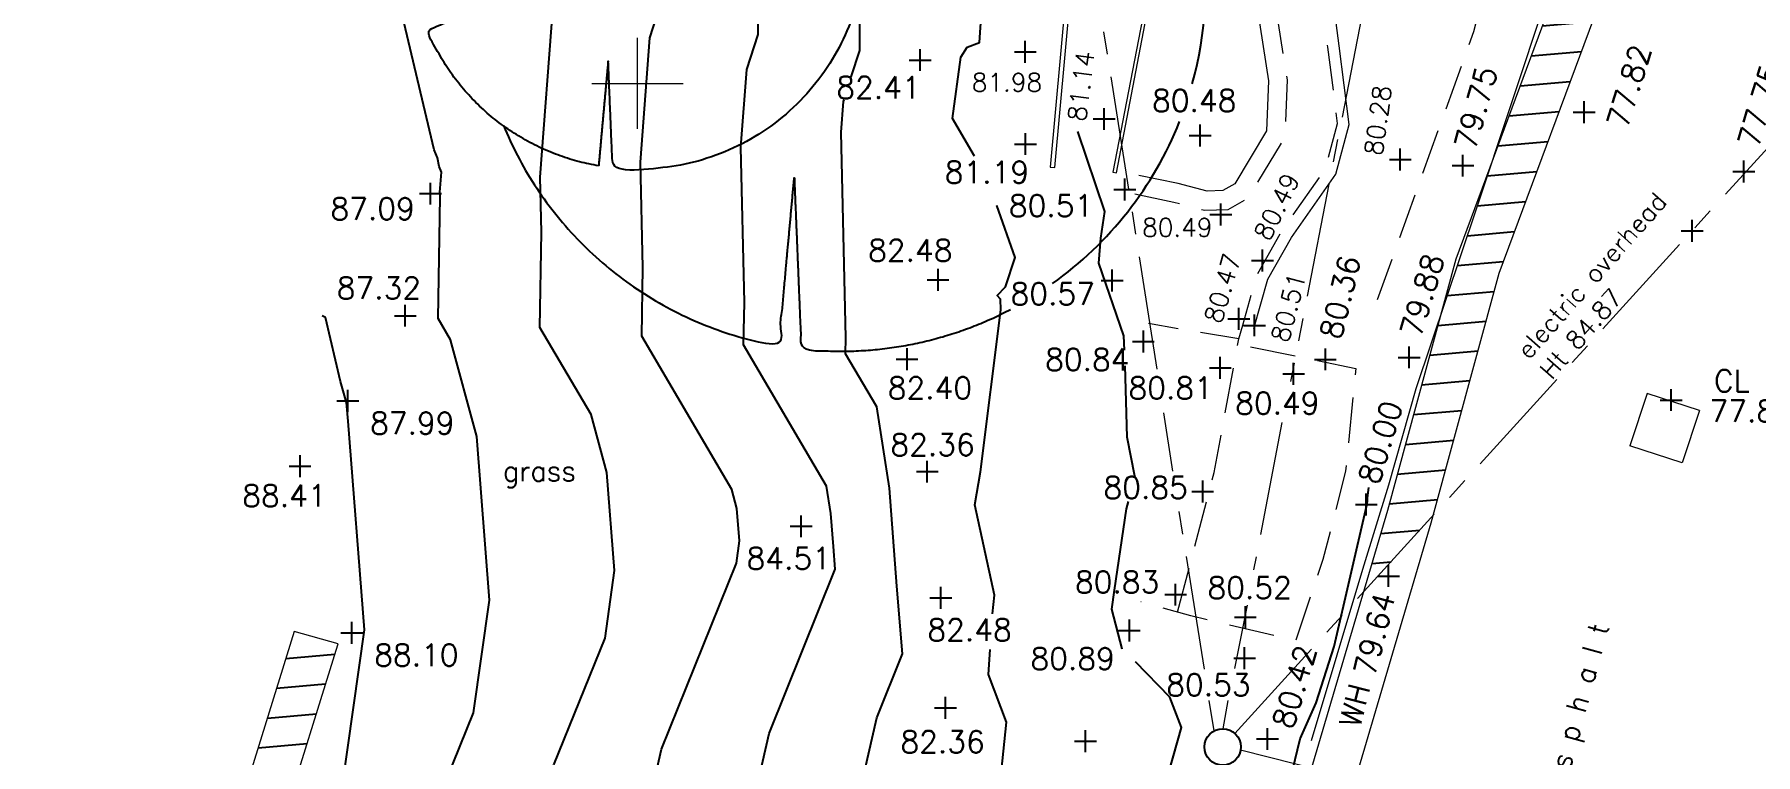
# Model space of a CAD drawing. Header units: metres. Extents: x 384624 to 384794, y 199250 to 199326.
# Drawn here: x 384668.39 to 384687.26, y 199267.63 to 199275.54 of the extents above; entities that cross this region are included whole.
import ezdxf

# ---------------------------------------------------------------- set-up
doc = ezdxf.new("R2010")
doc.units = ezdxf.units.M
doc.header["$PDMODE"] = 2
doc.header["$PDSIZE"] = 0.12
doc.linetypes.add('CENTER', pattern=[2, 1.25, -0.25, 0.25, -0.25])
doc.linetypes.add('DASHED', pattern=[0.75, 0.5, -0.25])
for name, color, linetype, lineweight in [('C-SURFACES_Major Contour', 130, 'Continuous', 0), ('C-SURFACES_Minor Contour', 40, 'Continuous', 0), ('C-SURVEY-Figures_Fencelines', 7, 'FENCELINE1', 18), ('C-SURVEY-Figures_Hedges', 3, 'TREELINE_L', 18), ('C-SURVEY-Figures_Inspection Cover', 1, 'Continuous', 18), ('C-SURVEY-Figures_Overhead Wires', 7, 'CENTER', 18), ('C-SURVEY-Figures_Verge', 6, 'DASHED', 18), ('C-SURVEY-Figures_Walls', 4, 'Continuous', 18), ('GRID', 5, 'Continuous', 18)]:
    doc.layers.add(name, color=color, linetype=linetype, lineweight=lineweight)
for name, color, linetype in [('C-SURVEY-Points_Cover_Level_Label', 7, 'Continuous'), ('C-SURVEY-Points_Cover_Level_Marker', 7, 'Continuous'), ('C-SURVEY-Points_Electric Pole', 1, 'Continuous'), ('C-SURVEY-Points_Head_Height_Marker', 7, 'Continuous'), ('C-SURVEY-Points_Spot Height', 7, 'Continuous'), ('C-SURVEY-Points_Spot Height_Label', 7, 'Continuous'), ('C-SURVEY-Points_Trees', 3, 'Continuous'), ('C-SURVEY-Points_Wall_Height_Label', 7, 'Continuous'), ('C-SURVEY-Points_Wall_Height_Marker', 7, 'Continuous'), ('TEXT', 7, 'Continuous'), ('wall hatch', 9, 'Continuous')]:
    doc.layers.add(name, color=color, linetype=linetype)
doc.styles.add('Geomap', font='romans.shx', dxfattribs={"height": 0.24})
doc.linetypes.add('FENCELINE1', pattern='A,0.25,-0.1,[133,ltypeshp.shx,S=0.1,R=0,X=-0.1,Y=0],-0.1,1', length=1.45)
doc.linetypes.add('TREELINE_L', pattern='A,0,-0.13,[130,AECCLAND,S=0.13,R=0,X=0,Y=0],-0.12', length=0.25)

# ---------------------------------------------------------------- blocks, each defined once
blk = doc.blocks.new('Geomap - EP-flat-2-flat-1')
at = {"layer": 'C-SURVEY-Points_Electric Pole'}
blk.add_circle((0, 0), 0.2, dxfattribs=at)
blk = doc.blocks.new('*U70')
at = {"layer": 'GRID'}
for p, q in [((0, -0.5), (0, 0.5)), ((-0.5, 0), (0.5, 0))]:
    blk.add_line(p, q, dxfattribs=at)
blk = doc.blocks.new('*U71')
at = {"layer": 'GRID', "color": 0, "linetype": 'ByBlock', "lineweight": -2, "transparency": 16777216}
blk.add_blockref('*U70', (50, 25), dxfattribs=at)

msp = doc.modelspace()

# ---------------------------------------------------------------- hatches: boundary and pattern name
at = {"layer": 'wall hatch'}
h = msp.add_hatch(dxfattribs=at)
h.set_pattern_fill('ANSI31', color=256, scale=0.1, angle=140)
h.paths.add_polyline_path([(384684.448, 199272.918), (384685.591, 199276.001), (384686.539, 199278.989), (384686.701, 199279.433), (384686.135, 199279.325), (384686.012, 199278.982), (384685.118, 199276.163), (384684.355, 199274.104), (384684.194, 199273.621), (384683.807, 199272.463), (384683.223, 199270.314), (384682.958, 199269.414), (384683.727, 199270.26)])
h = msp.add_hatch(dxfattribs=at)
h.set_pattern_fill('ANSI31', color=256, scale=0.1, angle=140)
h.paths.add_polyline_path([(384670.268, 199263.154), (384671.09, 199266.825), (384671.712, 199268.837), (384671.718, 199268.851), (384671.235, 199268.985), (384670.606, 199266.954), (384669.784, 199263.279), (384668.463, 199258.769), (384668.386, 199258.492), (384668.881, 199258.424), (384668.942, 199258.626)])
h.paths.add_polyline_path([(384669.897, 199262.29), (384670.361, 199263.972), (384670.043, 199264.06), (384669.579, 199262.378)], flags=24)

# ---------------------------------------------------------------- linework, layer by layer
at = {"layer": 'C-SURFACES_Major Contour', "color": 130, "linetype": 'Continuous', "lineweight": -3}
for points, elevation in [([(384674.294, 199258.039), (384674.4, 199258.676), (384674.905, 199261.317), (384674.937, 199261.686), (384675.041, 199262.461), (384674.829, 199264.915), (384674.865, 199265.946), (384675.262, 199267.692), (384676.084, 199269.735), (384676.118, 199269.979), (384676.09, 199270.333), (384676.034, 199270.543), (384675.046, 199272.226), (384675.059, 199272.98), (384675.033, 199274.135), (384675.135, 199275.501), (384675.204, 199275.715), (384675.248, 199277.006), (384675.023, 199277.934), (384674.712, 199280.186), (384674.703, 199280.309)], 85), ([(384678.94, 199255.275), (384679.163, 199256.169), (384679.163, 199256.169), (384679.979, 199259.022), (384680.049, 199259.28), (384680.799, 199262.225), (384680.826, 199262.307), (384680.94, 199263.082), (384680.94, 199263.082), (384681.767, 199265.751), (384682.266, 199267.808), (384682.441, 199268.201), (384682.639, 199268.82), (384682.997, 199270.371), (384682.999, 199270.381), (384683.003, 199270.418), (384683.003, 199270.45), (384683.017, 199270.566)], 80)]:
    msp.add_lwpolyline(points, dxfattribs=dict(at, elevation=elevation))
at = {"layer": 'C-SURFACES_Minor Contour', "color": 40, "linetype": 'Continuous', "lineweight": -3}
for points, elevation in [([(384677.342, 199275.071), (384677.439, 199275.361), (384677.433, 199277.08), (384677.422, 199278.33), (384677.42, 199278.512), (384677.474, 199279.201), (384677.463, 199279.385)], 83), ([(384673.393, 199258.213), (384673.684, 199259.736), (384674.025, 199261.627), (384674.043, 199261.706), (384673.763, 199264.938), (384673.811, 199266.329), (384674.083, 199267.52), (384674.643, 199268.913), (384674.747, 199269.654), (384674.663, 199270.729), (384674.491, 199271.365), (384673.929, 199272.322), (384673.947, 199273.367), (384673.933, 199273.971), (384674.073, 199275.851), (384674.087, 199275.892), (384674.086, 199276.138), (384673.919, 199277.019), (384673.83, 199277.232), (384673.629, 199278.337), (384673.442, 199278.782)], 86), ([(384671.997, 199258.626), (384672.379, 199260.742), (384672.872, 199262.947), (384672.697, 199264.961), (384672.758, 199266.711), (384672.903, 199267.348), (384673.202, 199268.092), (384673.375, 199269.328), (384673.236, 199271.124), (384672.948, 199272.187), (384672.812, 199272.419), (384672.835, 199273.754), (384672.833, 199273.806), (384672.85, 199274.026), (384672.824, 199274.087), (384672.807, 199274.182), (384672.769, 199274.272), (384672.259, 199276.436), (384672.132, 199276.503)], 87), ([(384675.233, 199257.946), (384675.221, 199258.004), (384675.43, 199259.259), (384675.756, 199260.962), (384675.821, 199261.714), (384676.033, 199263.294), (384675.895, 199264.892), (384675.918, 199265.564), (384676.442, 199267.864), (384677.167, 199269.668), (384677.147, 199269.918), (384677.119, 199270.28), (384677.072, 199270.58), (384676.163, 199272.129), (384676.171, 199272.594), (384676.133, 199274.3), (384676.197, 199275.152), (384676.321, 199275.538), (384676.315, 199276.191)], 84), ([(384678.693, 199274.202), (384678.452, 199274.614), (384678.546, 199275.288), (384678.613, 199275.399), (384678.75, 199275.447), (384678.772, 199275.774)], 82), ([(384676.173, 199257.853), (384676.148, 199257.97), (384676.46, 199259.842), (384676.606, 199260.607), (384676.705, 199261.742), (384677.025, 199264.127), (384676.961, 199264.869), (384676.971, 199265.181), (384677.622, 199268.037), (384677.905, 199268.74), (384677.843, 199269.483), (384677.762, 199270.559), (384677.622, 199271.449), (384677.28, 199272.032), (384677.283, 199272.207), (384677.234, 199274.465), (384677.259, 199274.802), (384677.264, 199274.82)], 83), ([(384680.338, 199272.071), (384680.333, 199272.231), (384680.057, 199273.028), (384680.057, 199273.028), (384680.079, 199273.3), (384680.123, 199273.593), (384679.826, 199274.47)], 81), ([(384678.892, 199269.178), (384678.914, 199269.382), (384678.699, 199270.373), (384678.759, 199270.738), (384678.984, 199272.513), (384678.98, 199272.63), (384678.943, 199272.671), (384679.033, 199272.766), (384679.14, 199273.088), (384678.94, 199273.658), (384678.94, 199273.658)], 82), ([(384670.592, 199259.076), (384670.733, 199259.858), (384671.701, 199264.188), (384671.632, 199264.984), (384671.704, 199267.094), (384671.723, 199267.175), (384671.761, 199267.271), (384672.004, 199269.003), (384671.826, 199271.294), (384671.81, 199271.499), (384671.743, 199271.727), (384671.577, 199272.43), (384671.54, 199272.45)], 88), ([(384680.454, 199270.688), (384680.454, 199270.688), (384680.368, 199271.118), (384680.368, 199271.118), (384680.345, 199271.9)], 81), ([(384680.313, 199268.795), (384680.313, 199268.795), (384680.2, 199269.231), (384680.228, 199269.438), (384680.363, 199270.33), (384680.384, 199270.41)], 81), ([(384677.163, 199257.533), (384677.153, 199257.578), (384677.265, 199258.131), (384677.556, 199260.212), (384677.681, 199261.49), (384677.774, 199261.855), (384678.571, 199264.295), (384678.58, 199264.78), (384678.745, 199265.09), (384679.045, 199267.988), (384678.847, 199268.514), (384678.868, 199268.788)], 82), ([(384678.448, 199255.854), (384678.448, 199255.854), (384678.335, 199256.371), (384678.817, 199258.738), (384678.944, 199259.644), (384678.998, 199260.2), (384679.53, 199262.281), (384679.945, 199263.554), (384680.429, 199265.265), (384680.646, 199266.805), (384680.964, 199267.93), (384680.837, 199268.265), (384680.459, 199268.65)], 81)]:
    msp.add_lwpolyline(points, dxfattribs=dict(at, elevation=elevation))
at = {"layer": 'C-SURVEY-Figures_Fencelines', "color": 7, "linetype": 'FENCELINE1', "lineweight": 18}
for p, q in [((384685.572, 199277.754), (384684.194, 199273.621)), ((384684.194, 199273.621), (384683.534, 199271.647)), ((384683.534, 199271.647), (384683.234, 199270.589)), ((384683.234, 199270.589), (384682.95, 199269.666)), ((384682.95, 199269.666), (384682.387, 199267.786))]:
    msp.add_line(p, q, dxfattribs=at)
at = {"layer": 'C-SURVEY-Figures_Hedges', "color": 3, "linetype": 'TREELINE_L', "lineweight": 18}
for points in [[(384681.452, 199279.443), (384682.522, 199278.609), (384682.476, 199278.3), (384682.403, 199277.894), (384682.004, 199277.585), (384681.701, 199276.421), (384681.917, 199275.026), (384681.898, 199274.479), (384681.55, 199273.899), (384681.417, 199273.823), (384681.245, 199273.816), (384680.928, 199273.9), (384680.495, 199273.989)], [(384681.757, 199272.311), (384681.91, 199272.852), (384682.169, 199273.307), (384682.656, 199274.003), (384682.804, 199274.55), (384682.695, 199275.413), (384682.627, 199275.922), (384682.555, 199276.592), (384682.867, 199277.415), (384683.15, 199278.051), (384683.338, 199278.337), (384684.755, 199277.844)]]:
    msp.add_lwpolyline(points, dxfattribs=at)
at = {"layer": 'C-SURVEY-Figures_Inspection Cover'}
msp.add_line((384686.07, 199271.598), (384685.881, 199271.024), dxfattribs=at)
at = {"layer": 'C-SURVEY-Figures_Inspection Cover', "color": 1, "linetype": 'Continuous', "lineweight": 18}
for p, q in [((384686.644, 199271.409), (384686.07, 199271.598)), ((384686.644, 199271.409), (384686.455, 199270.835)), ((384686.455, 199270.835), (384685.881, 199271.024))]:
    msp.add_line(p, q, dxfattribs=at)
at = {"layer": 'C-SURVEY-Figures_Overhead Wires', "color": 7, "linetype": 'CENTER', "lineweight": 18}
for p, q in [((384680.699, 199271.862), (384676.463, 199298.695)), ((384681.55, 199267.866), (384693.122, 199280.595)), ((384683.346, 199277.819), (384682.159, 199271.727)), ((384680.871, 199270.746), (384680.772, 199271.386)), ((384682.066, 199271.277), (384681.755, 199269.663)), ((384681.216, 199268.572), (384680.923, 199270.398)), ((384681.686, 199269.272), (384681.546, 199268.577)), ((384681.324, 199267.896), (384681.268, 199268.226)), ((384681.473, 199268.228), (384681.416, 199267.918)), ((384681.613, 199267.685), (384682.908, 199267.357))]:
    msp.add_line(p, q, dxfattribs=at)
at = {"layer": 'C-SURVEY-Figures_Verge', "color": 6, "linetype": 'DASHED', "lineweight": 18, "flags": 128}
for points in [[(384680.453, 199273.786), (384680.88, 199273.698), (384681.222, 199273.607), (384681.477, 199273.617), (384681.7, 199273.746), (384682.104, 199274.418), (384682.125, 199275.038), (384681.913, 199276.41), (384682.197, 199277.502), (384682.408, 199277.838), (384682.641, 199278.174), (384682.819, 199278.497), (384681.591, 199279.598)], [(384681.593, 199272.195), (384681.636, 199272.345), (384681.793, 199272.901), (384682.062, 199273.374), (384682.54, 199274.057), (384682.676, 199274.559), (384682.57, 199275.397), (384682.502, 199275.907), (384682.427, 199276.608), (384682.75, 199277.463), (384683.039, 199278.112), (384683.287, 199278.488), (384684.796, 199277.963), (384684.167, 199275.566), (384683.111, 199272.626)], [(384680.922, 199269.197), (384681.322, 199270.728), (384681.593, 199272.195), (384680.602, 199272.363)], [(384681.72, 199272.11), (384682.877, 199271.871), (384682.763, 199270.746), (384682.516, 199269.775), (384682.215, 199268.884), (384681.068, 199269.155), (384680.52, 199269.312)]]:
    msp.add_lwpolyline(points, dxfattribs=at)
at = {"layer": 'C-SURVEY-Figures_Walls', "color": 4, "linetype": 'Continuous', "lineweight": 18}
for points in [[(384680.155, 199279.683), (384679.751, 199276.566), (384679.524, 199274.082), (384679.574, 199274.077), (384679.801, 199276.561), (384680.205, 199279.677), (384679.715, 199279.774), (384680.429, 199283.373), (384680.776, 199285.016), (384681.129, 199286.268), (384681.319, 199287.073), (384680.444, 199287.375), (384677.396, 199288.357), (384677.549, 199288.833), (384680.602, 199287.849), (384681.909, 199287.399), (384681.613, 199286.143), (384681.262, 199284.896), (384680.919, 199283.273), (384680.625, 199281.793), (384680.557, 199281.472)], [(384679.64, 199255.068), (384681.524, 199262.909), (384682.301, 199265.424), (384683.704, 199270.178), (384684.448, 199272.918), (384685.591, 199276.001), (384686.539, 199278.989), (384689.024, 199285.791), (384689.197, 199286.266), (384689.281, 199286.494), (384689.773, 199287.53), (384689.222, 199287.792), (384688.874, 199286.876), (384688.727, 199286.437), (384688.554, 199285.963), (384686.066, 199279.15), (384685.118, 199276.163), (384683.972, 199273.07), (384683.223, 199270.314), (384681.822, 199265.569), (384681.042, 199263.042), (384679.134, 199255.555)], [(384668.881, 199258.424), (384668.942, 199258.626), (384670.268, 199263.154), (384671.09, 199266.825), (384671.712, 199268.837), (384671.718, 199268.851), (384671.235, 199268.985), (384670.606, 199266.954), (384669.784, 199263.279), (384668.463, 199258.769), (384668.386, 199258.492)]]:
    msp.add_lwpolyline(points, dxfattribs=at)
msp.add_lwpolyline([(384684.312, 199285.874), (384683.033, 199286.167), (384682.332, 199283.1), (384681.532, 199279.627), (384681.328, 199279.373), (384680.963, 199279.431), (384680.644, 199276.262), (384680.213, 199274.025), (384680.25, 199274.018), (384680.681, 199276.257), (384680.996, 199279.388), (384681.344, 199279.332), (384681.567, 199279.61), (384682.369, 199283.092), (384683.061, 199286.122), (384684.304, 199285.837)], close=True, dxfattribs=at)
at = {"layer": 'C-SURVEY-Points_Cover_Level_Marker', "lineweight": -3}
msp.add_point((384686.334, 199271.525), dxfattribs=at)
at = {"layer": 'C-SURVEY-Points_Head_Height_Marker', "lineweight": -3}
msp.add_point((384686.565, 199273.382), dxfattribs=at)
at = {"layer": 'C-SURVEY-Points_Spot Height', "linetype": 'Continuous', "lineweight": -3}
for p in [(384678.099, 199275.256), (384679.252, 199275.345), (384685.379, 199274.685), (384680.117, 199274.609), (384681.168, 199274.427), (384683.364, 199274.164), (384684.051, 199274.097), (384687.131, 199274.033), (384672.73, 199273.79), (384680.343, 199273.836), (384681.395, 199273.56), (384681.852, 199273.056), (384678.295, 199272.843), (384680.204, 199272.836), (384672.453, 199272.45), (384681.592, 199272.417), (384681.765, 199272.344), (384680.546, 199272.168), (384677.955, 199271.973), (384681.39, 199271.879), (384682.194, 199271.813), (384682.542, 199271.971), (384683.46, 199271.993), (384671.822, 199271.516), (384671.299, 199270.798), (384678.177, 199270.739), (384681.197, 199270.52), (384682.991, 199270.378), (384676.793, 199270.139), (384680.9, 199269.389), (384678.326, 199269.353), (384680.393, 199268.996), (384681.665, 199269.141), (384671.867, 199268.971), (384681.657, 199268.692), (384678.377, 199268.147), (384679.912, 199267.782), (384681.908, 199267.805)]:
    msp.add_point(p, dxfattribs=at)
at = {"layer": 'C-SURVEY-Points_Trees'}
for major_axis, start_param, end_param in [((-2.828, 2.828), 3.657003, 4.521293), ((2.828, 2.828), 4.545998, 5.118826)]:
    msp.add_ellipse((384677.228, 199276.06), major_axis=major_axis, ratio=1, start_param=start_param, end_param=end_param, dxfattribs=at)
for points, weights, knots in [([(384674.573, 199274.094), (384674.625, 199274.673), (384674.678, 199275.252), (384674.702, 199274.662), (384674.726, 199274.072), (384677.178, 199273.806), (384677.478, 199276.254), (384677.735, 199278.35), (384675.71, 199278.954), (384675.491, 199278.399), (384675.271, 199277.844), (384675.362, 199278.43), (384675.454, 199279.016), (384674.005, 199279.285), (384673.068, 199278.148), (384673.314, 199277.581), (384673.56, 199277.014), (384673.24, 199277.482), (384672.92, 199277.951), (384672.26, 199276.966), (384672.604, 199275.832), (384673.175, 199275.932), (384673.746, 199276.031), (384673.22, 199275.807), (384672.694, 199275.582), (384673.227, 199274.325), (384674.573, 199274.094)], [1, 1, 1, 1, 1, 0.711859038569, 1, 0.763884642908, 1, 1, 1, 1, 1, 0.86152698928, 1, 1, 1, 1, 1, 0.903578581675, 1, 1, 1, 1, 1, 0.877640932818, 1], [0, 0, 0, 1, 1, 2, 2, 3.557309, 3.557309, 4.960279, 4.960279, 5.960279, 5.960279, 6.960279, 6.960279, 8.025333, 8.025333, 9.025333, 9.025333, 10.025333, 10.025333, 10.910825, 10.910825, 11.910825, 11.910825, 12.910825, 12.910825, 13.910582, 13.910582, 13.910582]), ([(384673.529, 199274.536), (384674.371, 199272.493), (384676.55, 199272.118), (384676.634, 199273.045), (384676.718, 199273.971), (384676.757, 199273.027), (384676.795, 199272.084), (384678.008, 199271.952), (384679.089, 199272.519)], [1, 0.875262907036, 1, 1, 1, 1, 1, 0.956473554712, 1], [0, 0, 0, 1.009634, 1.009634, 2.009634, 2.009634, 3.009634, 3.009634, 3.601891, 3.601891, 3.601891])]:
    msp.add_rational_spline(points, weights, degree=2, knots=knots, dxfattribs=at)
at = {"layer": 'C-SURVEY-Points_Wall_Height_Marker', "lineweight": -2}
for p in [(384679.255, 199274.334), (384683.235, 199269.593)]:
    msp.add_point(p, dxfattribs=at)

# ---------------------------------------------------------------- block references
at = {"layer": 'C-SURVEY-Figures_Inspection Cover'}
msp.add_blockref('Geomap - EP-flat-2-flat-1', (384681.416, 199267.718), dxfattribs=at)
at = {"layer": 'GRID'}
msp.add_blockref('*U71', (384625, 199250), dxfattribs=at)

# ---------------------------------------------------------------- texts
at = {"layer": 'C-SURVEY-Points_Cover_Level_Label', "linetype": 'ByBlock', "char_height": 0.24, "style": 'Geomap'}
for s, insert, attachment_point in [('CL', (384686.804, 199271.855), 1), ('77.84', (384686.754, 199271.405), 4)]:
    msp.add_mtext(s, dxfattribs=dict(at, insert=insert, attachment_point=attachment_point))
at = {"layer": 'C-SURVEY-Points_Spot Height_Label', "linetype": 'ByBlock', "attachment_point": 1, "style": 'Geomap'}
for s, insert, char_height, rotation in [('{\\C256;81.14}', (384679.715, 199274.599), 0.2, 82.7137), ('{\\C256;77.82}', (384685.624, 199274.56), 0.24, 73.2269), ('{\\C256;79.75}', (384683.952, 199274.318), 0.24, 74.2215), ('{\\C256;77.75}', (384687.058, 199274.348), 0.24, 73.2269), ('{\\C256;80.28}', (384682.968, 199274.225), 0.2, 82.329), ('{\\C256;80.49}', (384681.75, 199273.344), 0.2, 63.9662), ('{\\C256;80.47}', (384681.209, 199272.409), 0.2, 73.4532), ('{\\C256;80.36}', (384682.478, 199272.233), 0.24, 76.1934), ('{\\C256;79.88}', (384683.356, 199272.265), 0.24, 73.3445), ('{\\C256;80.51}', (384681.942, 199272.196), 0.2, 75.1552), ('{\\C256;80.00}', (384682.898, 199270.652), 0.24, 73.3445), ('{\\C256;80.42}', (384681.955, 199267.969), 0.24, 73.3445)]:
    msp.add_mtext(s, dxfattribs=dict(at, insert=insert, char_height=char_height, rotation=rotation))
for s, insert, char_height in [('{\\C256;82.41}', (384677.179, 199275.074), 0.24), ('{\\C256;81.98}', (384678.665, 199275.111), 0.2), ('{\\C256;80.48}', (384680.641, 199274.932), 0.24), ('{\\C256;81.19}', (384678.368, 199274.145), 0.24), ('{\\C256;87.09}', (384671.632, 199273.744), 0.24), ('{\\C256;80.51}', (384679.071, 199273.778), 0.24), ('{\\C256;80.49}', (384680.533, 199273.519), 0.2), ('{\\C256;82.48}', (384677.528, 199273.288), 0.24), ('{\\C256;87.32}', (384671.701, 199272.875), 0.24), ('{\\C256;80.57}', (384679.09, 199272.81), 0.24), ('{\\C256;80.84}', (384679.469, 199272.089), 0.24), ('{\\C256;82.40}', (384677.743, 199271.778), 0.24), ('{\\C256;80.81}', (384680.383, 199271.778), 0.24), ('{\\C256;80.49}', (384681.553, 199271.611), 0.24), ('{\\C256;87.99}', (384672.067, 199271.391), 0.24), ('{\\C256;82.36}', (384677.772, 199271.154), 0.24), ('{\\C256;80.85}', (384680.109, 199270.685), 0.24), ('{\\C256;88.41}', (384670.665, 199270.596), 0.24), ('{\\C256;84.51}', (384676.195, 199269.907), 0.24), ('{\\C256;80.83}', (384679.796, 199269.648), 0.24), ('{\\C256;80.52}', (384681.249, 199269.585), 0.24), ('{\\C256;82.48}', (384678.178, 199269.123), 0.24), ('{\\C256;88.10}', (384672.112, 199268.846), 0.24), ('{\\C256;80.89}', (384679.308, 199268.807), 0.24), ('{\\C256;80.53}', (384680.797, 199268.52), 0.24), ('{\\C256;82.36}', (384677.882, 199267.894), 0.24)]:
    msp.add_mtext(s, dxfattribs=dict(at, insert=insert, char_height=char_height))
at = {"layer": 'C-SURVEY-Points_Wall_Height_Label', "linetype": 'ByBlock', "char_height": 0.24, "rotation": 75.5961, "style": 'Geomap'}
for s, insert, attachment_point in [('79.64', (384682.965, 199268.507), 4), ('WH', (384682.687, 199267.975), 1)]:
    msp.add_mtext(s, dxfattribs=dict(at, insert=insert, attachment_point=attachment_point))
at = {"layer": 'TEXT', "attachment_point": 1, "style": 'Geomap'}
for s, heights, insert, char_height, rotation in [('electric overhead \\PHt 84.87\\P\\P\\P\\P\\P\\P ', [-2.533], (384684.623, 199272.089), 0.2, 48.6272), ('a s p h a l t \\P\\P\\P\\P\\P\\P ', [-2.42], (384684.919, 199267.2), 0.22, 74.5814)]:
    msp.add_mtext_dynamic_manual_height_columns(s, width=19.42217, gutter_width=10, heights=heights, dxfattribs=dict(at, insert=insert, char_height=char_height, rotation=rotation))
at = {"layer": 'TEXT', "insert": (384673.522, 199270.856), "char_height": 0.22, "attachment_point": 1, "style": 'Geomap'}
msp.add_mtext_dynamic_manual_height_columns('grass \\P \\P  \\P\\P\\P\\P\\P\\P ', width=19.42217, gutter_width=10, heights=[-3.153], dxfattribs=at)

doc.saveas('drawing.dxf')
